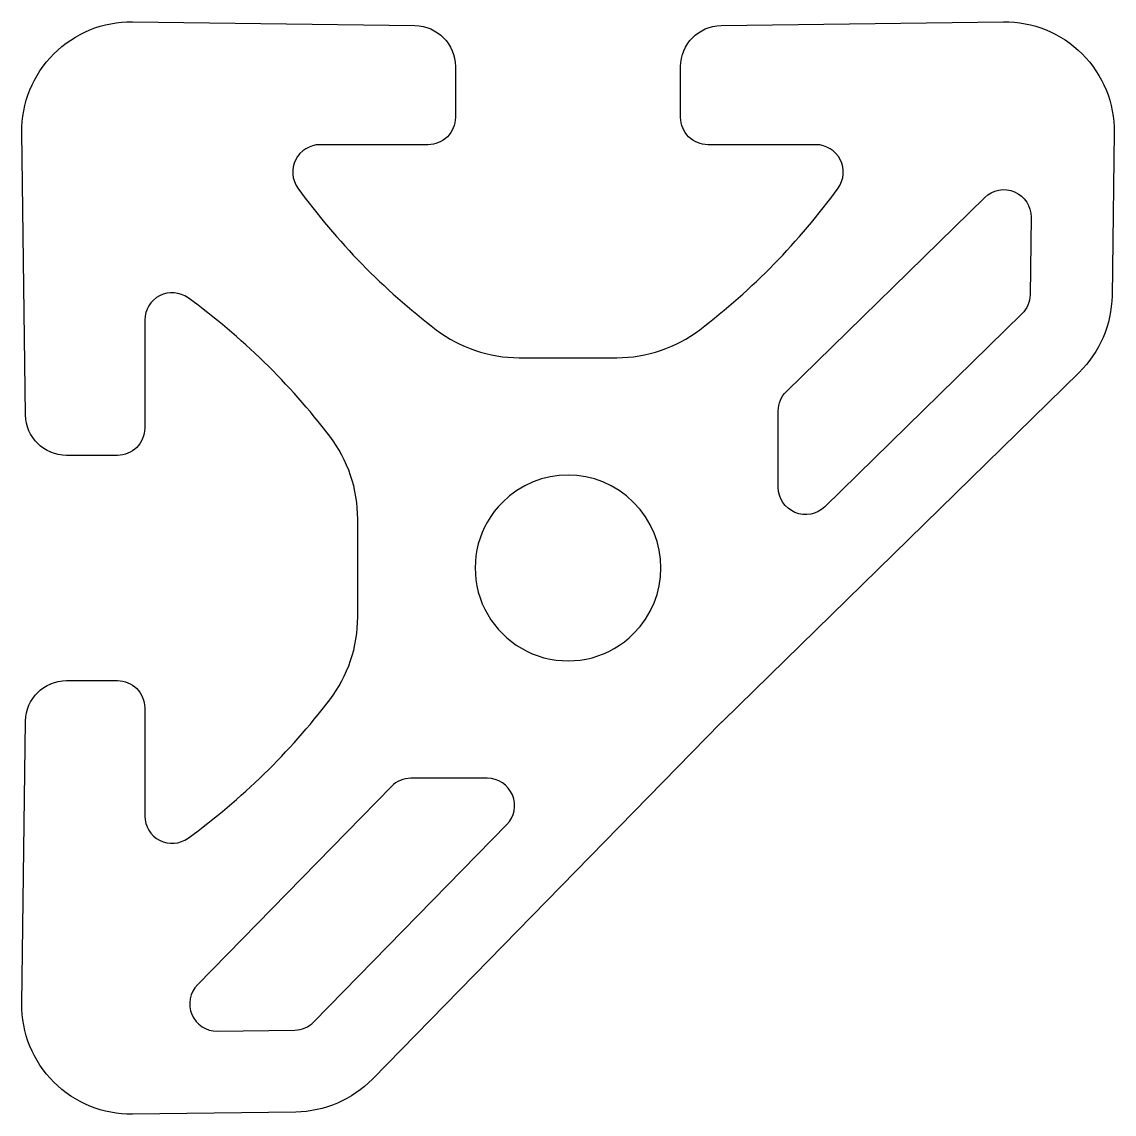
# Model space of a CAD drawing. Extents: x 139 to 179, y 196.7 to 236.7.
import ezdxf

# ---------------------------------------------------------------- set-up
doc = ezdxf.new("R2010")
doc.units = 0
doc.header["$LTSCALE"] = 15
doc.layers.get('0').update_dxf_attribs({"linetype": 'CONTINUOUS'})

msp = doc.modelspace()

# ---------------------------------------------------------------- linework, layer by layer
at = {"color": 0}
for points in [[(150.303, 221.501, 0.072889), (145.115, 226.566, 0.61268), (143.528, 225.757), (143.528, 221.801, -0.414214), (142.528, 220.801), (140.663, 220.801, -0.410385), (139.163, 222.281), (139.028, 232.624, -0.202317), (140.199, 235.504, -0.202317), (143.08, 236.676), (153.422, 236.54, -0.410385), (154.903, 235.04), (154.903, 233.176, -0.414214), (153.903, 232.176), (149.946, 232.176, 0.61268), (149.137, 230.588, 0.072889), (154.203, 225.401, 0.164405), (157.236, 224.376), (160.82, 224.376, 0.164405), (163.853, 225.401, 0.072889), (168.918, 230.588, 0.61268), (168.109, 232.176), (164.153, 232.176, -0.414214), (163.153, 233.176), (163.153, 235.04, -0.410385), (164.633, 236.54), (174.975, 236.676, -0.421902), (179.027, 232.624), (178.949, 226.644, -0.198351), (177.747, 223.838), (164.704, 211.077, 0.005466), (164.627, 211), (151.866, 197.957, -0.198351), (149.059, 196.754), (143.08, 196.676, -0.421902), (139.028, 200.728), (139.163, 211.071, -0.410385), (140.663, 212.551), (142.528, 212.551, -0.414214), (143.528, 211.551), (143.528, 207.594, 0.61268), (145.115, 206.785, 0.072889), (150.303, 211.851, 0.164405), (151.328, 214.884), (151.328, 218.468, 0.164405)], [(175.649, 225.982), (168.427, 218.916, -0.664233), (166.728, 219.631), (166.728, 222.429, -0.201755), (167.028, 223.144), (174.287, 230.246, -0.668959), (175.986, 229.518), (175.949, 226.684, -0.198351)], [(161.432, 214.272, 1), (156.624, 219.08, 1)], [(149.722, 200.055), (156.787, 207.277, 0.664233), (156.072, 208.976), (153.274, 208.976, 0.201755), (152.56, 208.675), (145.458, 201.416, 0.668959), (146.186, 199.717), (149.02, 199.754, 0.198351)]]:
    msp.add_lwpolyline(points, format="xyb", close=True, dxfattribs=at)

doc.saveas('drawing.dxf')
